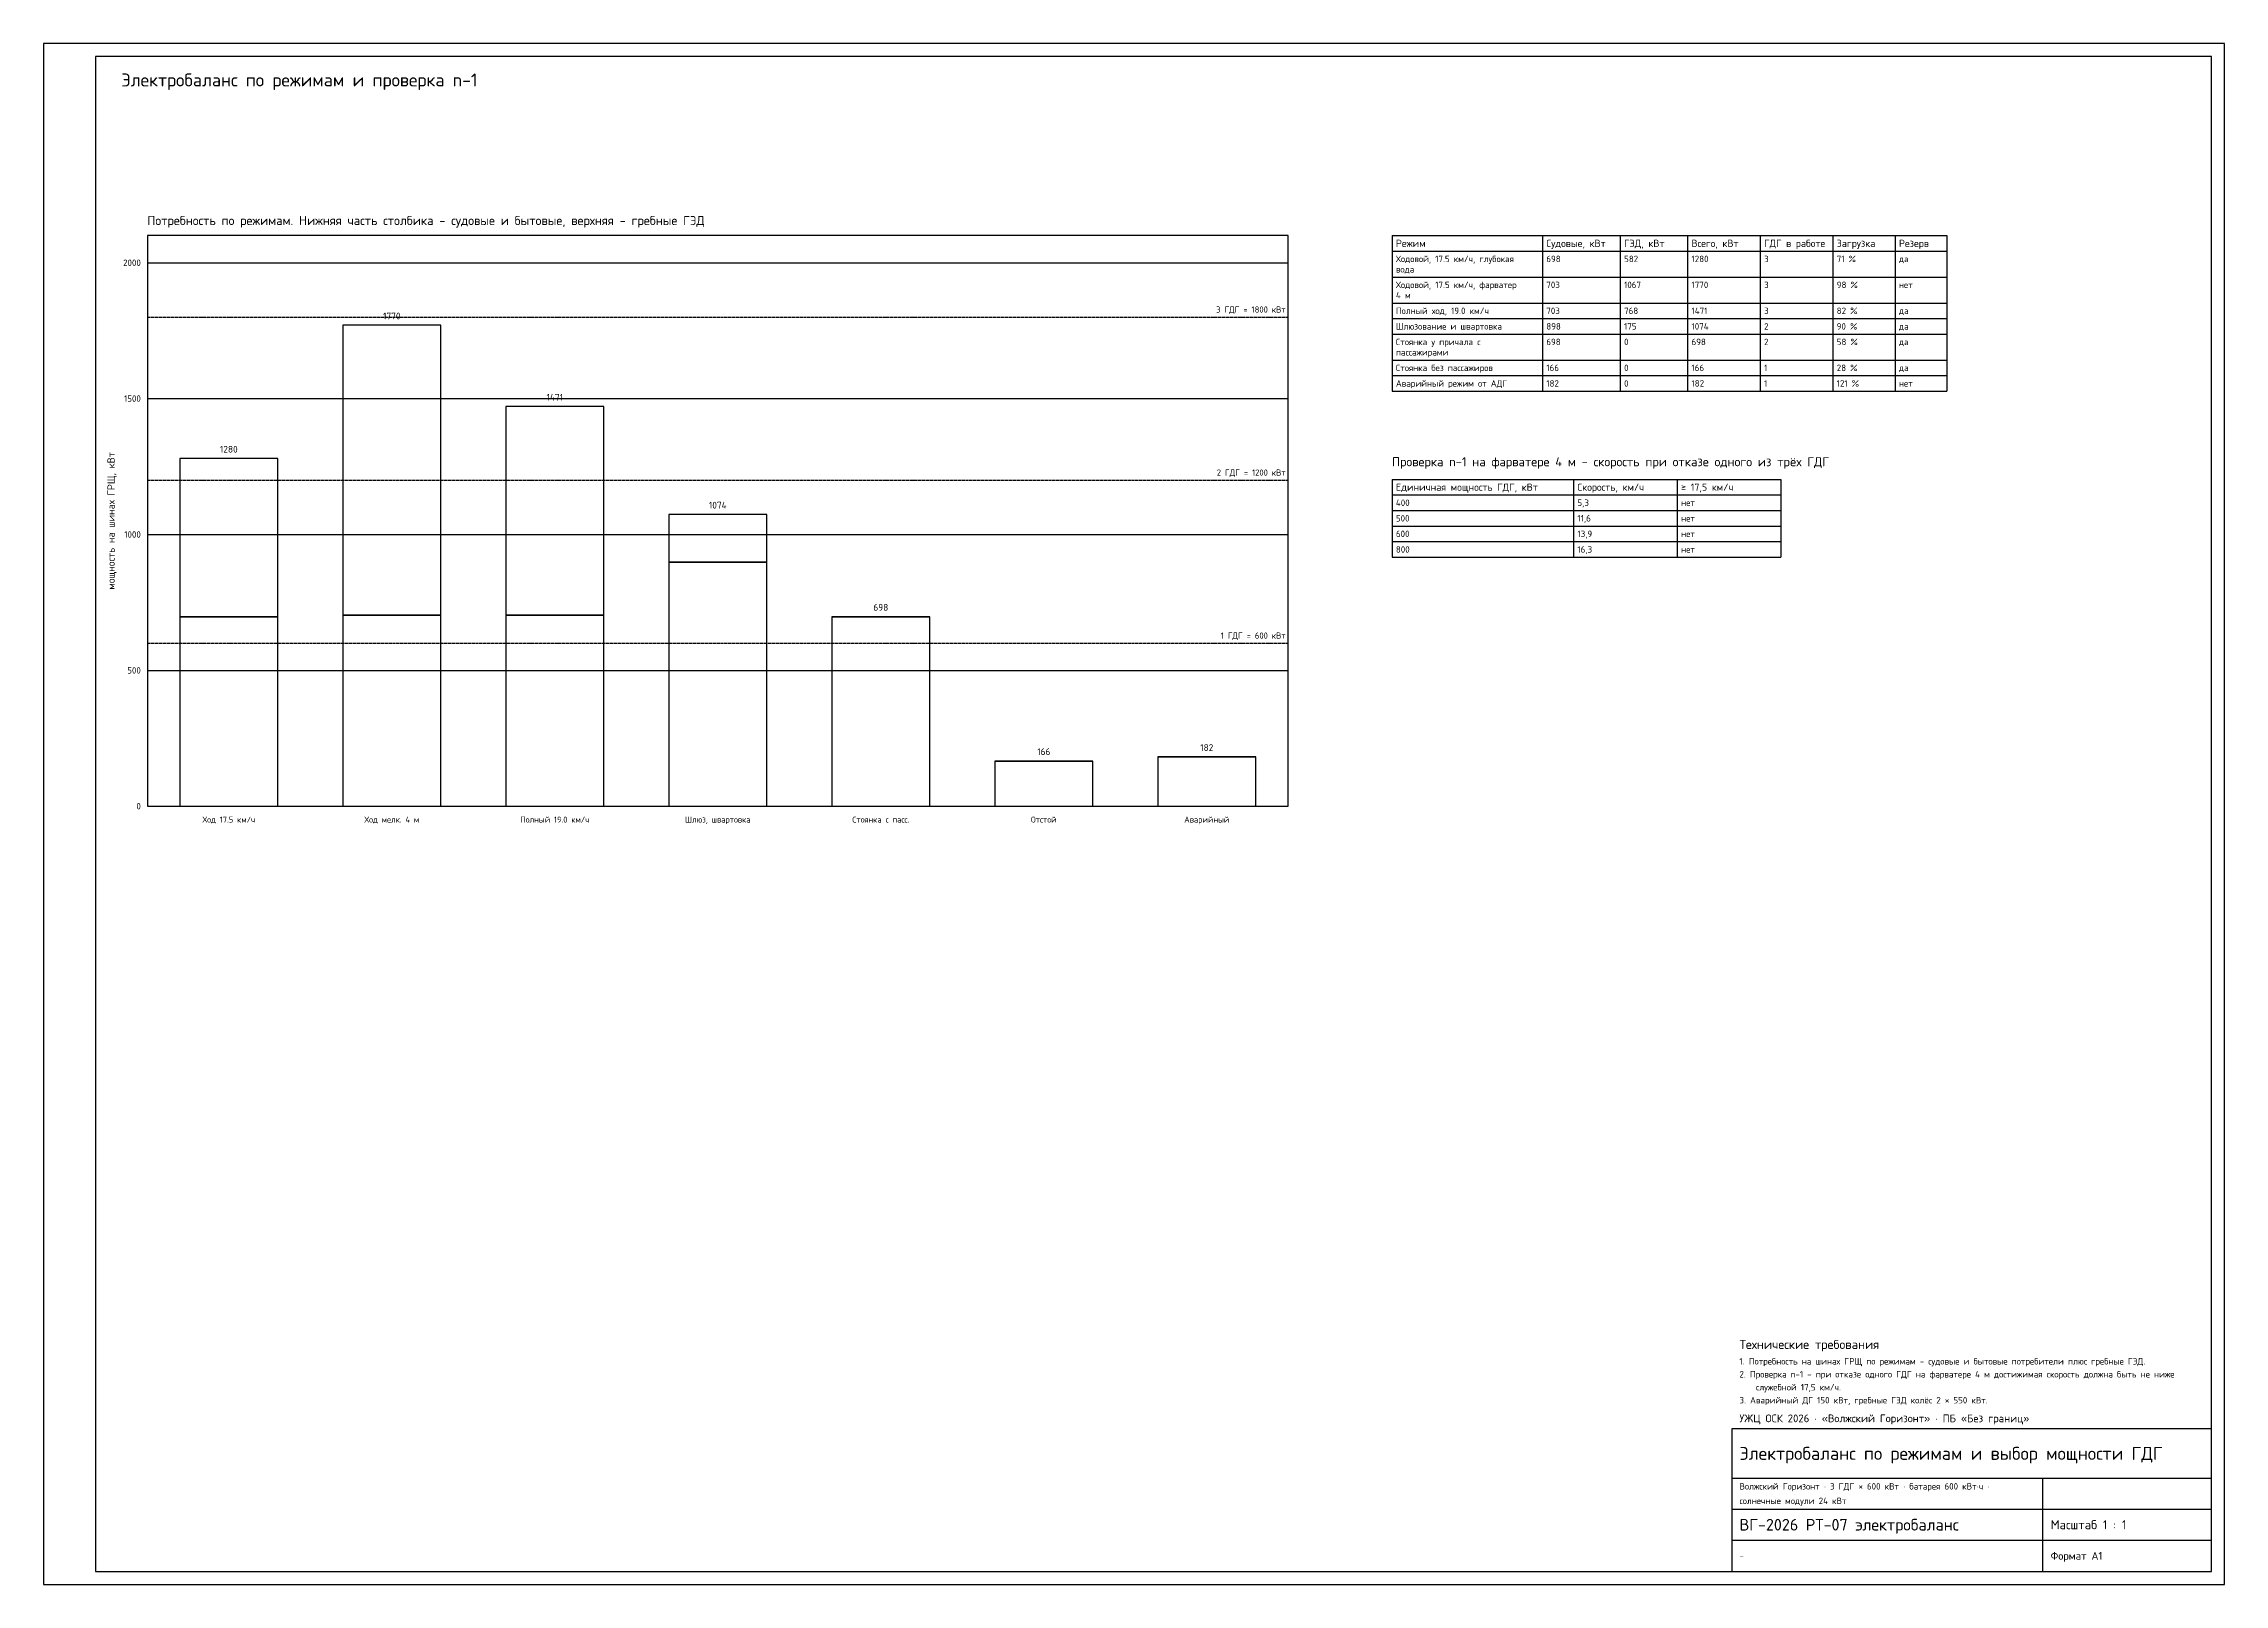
# Model space of a CAD drawing. Header units: millimetres. Extents: x 0 to 841, y 0 to 594.
import ezdxf
from ezdxf.enums import TextEntityAlignment as Align

# ---------------------------------------------------------------- set-up
doc = ezdxf.new("R2010")
doc.units = ezdxf.units.MM
doc.linetypes.add('DASHED', pattern=[1.524, 1.27, -0.254])
for name, color, linetype in [('00_РАМКА', 7, 'Continuous'), ('08_ТЕКСТ', 7, 'Continuous'), ('20_ГРАФИК', 8, 'Continuous'), ('21_СЕТКА', 9, 'Continuous'), ('22_КРИВАЯ_А', 5, 'Continuous'), ('23_КРИВАЯ_Б', 1, 'Continuous')]:
    doc.layers.add(name, color=color, linetype=linetype)
doc.styles.add('ГОСТ', font='isocpeur.ttf')

msp = doc.modelspace()

# ---------------------------------------------------------------- linework, layer by layer
at = {"layer": '00_РАМКА'}
for p, q in [((520, 520), (734, 520)), ((520, 520), (520, 460)), ((520, 514), (734, 514)), ((578, 520), (578, 460)), ((608, 520), (608, 460)), ((634, 520), (634, 460)), ((662, 520), (662, 460)), ((690, 520), (690, 460)), ((714, 520), (714, 460)), ((734, 520), (734, 460)), ((520, 504), (734, 504)), ((520, 494), (734, 494)), ((520, 488), (734, 488)), ((520, 482), (734, 482)), ((520, 472), (734, 472)), ((520, 466), (734, 466)), ((520, 460), (734, 460)), ((520, 426), (670, 426)), ((520, 426), (520, 396)), ((590, 426), (590, 396)), ((630, 426), (630, 396)), ((670, 426), (670, 396)), ((520, 420), (670, 420)), ((520, 414), (670, 414)), ((520, 408), (670, 408)), ((520, 402), (670, 402)), ((520, 396), (670, 396)), ((651, 41), (836, 41)), ((771, 5), (771, 41)), ((651, 29), (836, 29)), ((651, 17), (836, 17))]:
    msp.add_line(p, q, dxfattribs=at)
for points in [[(0, 0), (841, 0), (841, 594), (0, 594)], [(20, 5), (836, 5), (836, 589), (20, 589)], [(651, 5), (836, 5), (836, 60), (651, 60)]]:
    msp.add_lwpolyline(points, close=True, dxfattribs=at)
at = {"layer": '20_ГРАФИК', "linetype": 'DASHED'}
for p, q in [((40, 488.57), (480, 488.57)), ((40, 425.71), (480, 425.71)), ((40, 362.86), (480, 362.86))]:
    msp.add_line(p, q, dxfattribs=at)
at = {"layer": '20_ГРАФИК'}
msp.add_lwpolyline([(40, 300), (480, 300), (480, 520), (40, 520)], close=True, dxfattribs=at)
at = {"layer": '21_СЕТКА'}
for p, q in [((40, 509.52), (480, 509.52)), ((40, 457.14), (480, 457.14)), ((40, 404.76), (480, 404.76)), ((40, 352.38), (480, 352.38)), ((40, 300), (480, 300))]:
    msp.add_line(p, q, dxfattribs=at)
at = {"layer": '22_КРИВАЯ_А'}
for points in [[(241.14, 300), (278.86, 300), (278.86, 394.11), (241.14, 394.11)], [(52.57, 300), (90.29, 300), (90.29, 373.07), (52.57, 373.07)], [(115.43, 300), (153.14, 300), (153.14, 373.67), (115.43, 373.67)], [(178.29, 300), (216, 300), (216, 373.67), (178.29, 373.67)], [(304, 300), (341.71, 300), (341.71, 373.07), (304, 373.07)], [(366.86, 300), (404.57, 300), (404.57, 317.43), (366.86, 317.43)], [(429.71, 300), (467.43, 300), (467.43, 319.02), (429.71, 319.02)]]:
    msp.add_lwpolyline(points, close=True, dxfattribs=at)
at = {"layer": '23_КРИВАЯ_Б'}
for points in [[(115.43, 373.67), (153.14, 373.67), (153.14, 485.42), (115.43, 485.42)], [(178.29, 373.67), (216, 373.67), (216, 454.1), (178.29, 454.1)], [(52.57, 373.07), (90.29, 373.07), (90.29, 434.05), (52.57, 434.05)], [(241.14, 394.11), (278.86, 394.11), (278.86, 412.48), (241.14, 412.48)], [(304, 373.07), (341.71, 373.07), (341.71, 373.07), (304, 373.07)], [(366.86, 317.43), (404.57, 317.43), (404.57, 317.43), (366.86, 317.43)], [(429.71, 319.02), (467.43, 319.02), (467.43, 319.02), (429.71, 319.02)]]:
    msp.add_lwpolyline(points, close=True, dxfattribs=at)

# ---------------------------------------------------------------- texts
at = {"layer": '08_ТЕКСТ', "style": 'ГОСТ'}
for s, height, p in [('Электробаланс по режимам и проверка n-1', 5, (30, 580)), ('Режим', 2.8, (521.5, 517)), ('Судовые, кВт', 2.8, (579.5, 517)), ('ГЭД, кВт', 2.8, (609.5, 517)), ('Всего, кВт', 2.8, (635.5, 517)), ('ГДГ в работе', 2.8, (663.5, 517)), ('Загрузка', 2.8, (691.5, 517)), ('Резерв', 2.8, (715.5, 517)), ('Ходовой, 17.5 км/ч, глубокая', 2.5, (521.5, 511)), ('вода', 2.5, (521.5, 507)), ('698', 2.5, (579.5, 511)), ('582', 2.5, (609.5, 511)), ('1280', 2.5, (635.5, 511)), ('3', 2.5, (663.5, 511)), ('71 %', 2.5, (691.5, 511)), ('да', 2.5, (715.5, 511)), ('Ходовой, 17.5 км/ч, фарватер', 2.5, (521.5, 501)), ('4 м', 2.5, (521.5, 497)), ('703', 2.5, (579.5, 501)), ('1067', 2.5, (609.5, 501)), ('1770', 2.5, (635.5, 501)), ('3', 2.5, (663.5, 501)), ('98 %', 2.5, (691.5, 501)), ('нет', 2.5, (715.5, 501)), ('Полный ход, 19.0 км/ч', 2.5, (521.5, 491)), ('703', 2.5, (579.5, 491)), ('768', 2.5, (609.5, 491)), ('1471', 2.5, (635.5, 491)), ('3', 2.5, (663.5, 491)), ('82 %', 2.5, (691.5, 491)), ('да', 2.5, (715.5, 491)), ('Стоянка у причала с', 2.5, (521.5, 479)), ('Шлюзование и швартовка', 2.5, (521.5, 485)), ('698', 2.5, (579.5, 479)), ('898', 2.5, (579.5, 485)), ('175', 2.5, (609.5, 485)), ('0', 2.5, (609.5, 479)), ('1074', 2.5, (635.5, 485)), ('698', 2.5, (635.5, 479)), ('2', 2.5, (663.5, 485)), ('2', 2.5, (663.5, 479)), ('90 %', 2.5, (691.5, 485)), ('58 %', 2.5, (691.5, 479)), ('да', 2.5, (715.5, 485)), ('да', 2.5, (715.5, 479)), ('пассажирами', 2.5, (521.5, 475)), ('Аварийный режим от АДГ', 2.5, (521.5, 463)), ('Стоянка без пассажиров', 2.5, (521.5, 469)), ('166', 2.5, (579.5, 469)), ('182', 2.5, (579.5, 463)), ('0', 2.5, (609.5, 469)), ('0', 2.5, (609.5, 463)), ('166', 2.5, (635.5, 469)), ('182', 2.5, (635.5, 463)), ('1', 2.5, (663.5, 469)), ('1', 2.5, (663.5, 463)), ('121 %', 2.5, (691.5, 463)), ('28 %', 2.5, (691.5, 469)), ('да', 2.5, (715.5, 469)), ('нет', 2.5, (715.5, 463)), ('Единичная мощность ГДГ, кВт', 2.8, (521.5, 423)), ('Скорость, км/ч', 2.8, (591.5, 423)), ('≥ 17,5 км/ч', 2.8, (631.5, 423)), ('400', 2.5, (521.5, 417)), ('500', 2.5, (521.5, 411)), ('11,6', 2.5, (591.5, 411)), ('5,3', 2.5, (591.5, 417)), ('нет', 2.5, (631.5, 417)), ('600', 2.5, (521.5, 405)), ('13,9', 2.5, (591.5, 405)), ('нет', 2.5, (631.5, 411)), ('нет', 2.5, (631.5, 405)), ('800', 2.5, (521.5, 399)), ('16,3', 2.5, (591.5, 399)), ('нет', 2.5, (631.5, 399)), ('Технические требования', 3.5, (654, 92.5)), ('1. Потребность на шинах ГРЩ по режимам - судовые и бытовые потребители плюс гребные ГЭД.', 2.5, (654, 86)), ('2. Проверка n-1 - при отказе одного ГДГ на фарватере 4 м достижимая скорость должна быть не ниже', 2.5, (654, 81)), ('    служебной 17,5 км/ч.', 2.5, (654, 76)), ('3. Аварийный ДГ 150 кВт, гребные ГЭД колёс 2 × 550 кВт.', 2.5, (654, 71)), ('УЖЦ ОСК 2026 · «Волжский Горизонт» · ПБ «Без границ»', 3, (654, 64)), ('Электробаланс по режимам и выбор мощности ГДГ', 5, (654, 50.5)), ('Волжский Горизонт · 3 ГДГ × 600 кВт · батарея 600 кВт·ч ·', 2.5, (654, 37.8)), ('солнечные модули 24 кВт', 2.5, (654, 32.2)), ('ВГ-2026 РТ-07 электробаланс', 4.5, (654, 23)), ('Масштаб 1 : 1', 3.5, (774, 23)), ('-', 2.5, (654, 11)), ('Формат A1', 3, (774, 11))]:
    msp.add_text(s, height=height, dxfattribs=at).set_placement(p, align=Align.MIDDLE_LEFT)
for s, p in [('Потребность по режимам. Нижняя часть столбика - судовые и бытовые, верхняя - гребные ГЭД', (40, 523)), ('Проверка n-1 на фарватере 4 м - скорость при отказе одного из трёх ГДГ', (520, 430))]:
    msp.add_text(s, height=3.5, dxfattribs=at).set_placement(p, align=Align.BOTTOM_LEFT)
for s, p in [('2000', (37.5, 509.52)), ('1500', (37.5, 457.14)), ('1000', (37.5, 404.76)), ('500', (37.5, 352.38)), ('0', (37.5, 300))]:
    msp.add_text(s, height=2.5, dxfattribs=at).set_placement(p, align=Align.MIDDLE_RIGHT)
for s, p in [('1770', (134.29, 486.92)), ('1471', (197.14, 455.6)), ('1280', (71.43, 435.55)), ('1074', (260, 413.98)), ('698', (322.86, 374.57)), ('166', (385.71, 318.93)), ('182', (448.57, 320.52))]:
    msp.add_text(s, height=2.6, dxfattribs=at).set_placement(p, align=Align.BOTTOM_CENTER)
for s, p in [('3 ГДГ = 1800 кВт', (479, 489.57)), ('2 ГДГ = 1200 кВт', (479, 426.71)), ('1 ГДГ = 600 кВт', (479, 363.86))]:
    msp.add_text(s, height=2.4, dxfattribs=at).set_placement(p, align=Align.BOTTOM_RIGHT)
msp.add_text('мощность на шинах ГРЩ, кВт', height=2.8, rotation=90, dxfattribs=at).set_placement((26, 410), align=Align.MIDDLE_CENTER)
for s, p in [('Ход 17.5 км/ч', (71.43, 296)), ('Ход мелк. 4 м', (134.29, 296)), ('Полный 19.0 км/ч', (197.14, 296)), ('Шлюз, швартовка', (260, 296)), ('Стоянка с пасс.', (322.86, 296)), ('Отстой', (385.71, 296)), ('Аварийный', (448.57, 296))]:
    msp.add_text(s, height=2.3, dxfattribs=at).set_placement(p, align=Align.TOP_CENTER)

doc.saveas('drawing.dxf')
